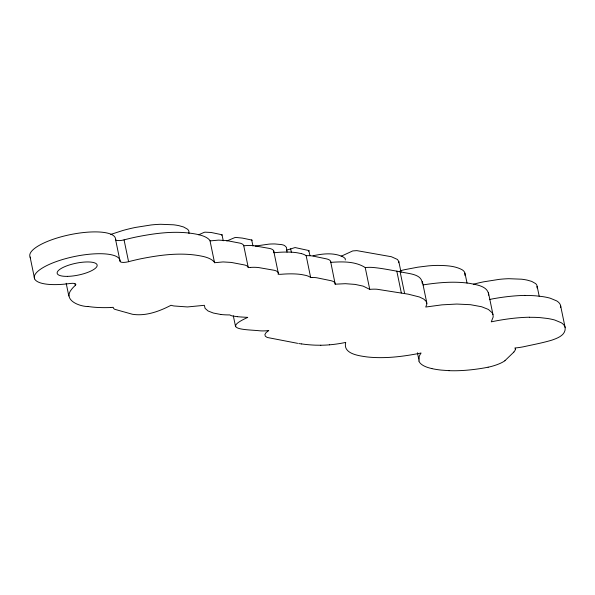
<?xml version="1.0" encoding="UTF-8"?>
<svg xmlns="http://www.w3.org/2000/svg" width="595" height="595" viewBox="0 0 595 595"><rect width="100%" height="100%" fill="white"/><g stroke="black" fill="none" stroke-linecap="round" stroke-linejoin="round"><path stroke-width="0.89" d="M88.082 306.559C79.217 306.492 62.817 300.051 71.482 289.453A75.149 22.223 -11.7 0 1 75.282 285.459L75.007 284.098M419.044 360.957L419.178 356.561A77.923 23.041 -11.7 0 1 421.074 353.028C403.321 356.539 385.077 358.904 366.989 356.933C359.179 355.788 342.861 353.995 345.665 342.594M560.706 307.459L560.691 306.209A63.241 18.698 -11.7 0 0 556.66 300.884L550.189 298.199A80.6 23.837 -11.7 0 0 542.759 296.637L535.812 295.834A73.2 21.651 -11.7 0 0 529.729 295.514L524.857 295.484M488.666 295.18C488.369 286.15 476.64 284.834 469.797 283.391C454.275 281.085 438.463 282.499 423.045 284.908M398.665 262.752L398.821 261.599L397.49 259.48L391.369 256.728L356.844 250.629L352.746 250.926L341.128 256.252M465.03 275.589L464.68 272.391A49.549 14.652 -11.7 0 0 462.129 269.758C454.796 265.779 446.086 265.563 437.935 265.4A49.526 14.644 -11.7 0 0 428.4 265.876L417.935 267.162L404.503 269.714A53.245 15.745 -11.7 0 0 400.197 270.747M188.957 233.515L188.868 231.18A43.799 12.956 -11.7 0 0 187.47 229.172L183.595 226.985L179.162 225.721A65.74 19.442 -11.7 0 0 173.539 224.798L160.71 224.285A47.117 13.93 -11.7 0 0 151.123 224.962L135.489 227.431A52.672 15.574 -11.7 0 0 122.86 230.488L110.782 234.408M537.069 287.928L536.973 285.593A43.799 12.956 -11.7 0 0 535.582 283.577L531.699 281.39L527.274 280.133A65.74 19.442 -11.7 0 0 521.644 279.204L508.814 278.698A47.117 13.93 -11.7 0 0 499.227 279.367L483.601 281.837A52.672 15.574 -11.7 0 0 473.449 284.217M529.483 317.217A69.927 20.676 -11.7 0 0 491.277 321.843L493.181 316.994L493.032 314.777L492.124 312.739L488.383 309.437L481.615 306.745L470.496 304.7L456.789 304.045L441.869 304.863L425.745 307.027L426.89 304.015L426.221 301.434L423.744 299.077L419.386 296.979L408.274 294.175L377.022 289.244A29.348 8.68 -11.7 0 0 376.538 289.215A22.446 6.634 -11.7 0 0 370.893 289.274L369.74 289.363L363.143 286.128L355.156 284.41L345.39 283.689L335.186 284.187L330.694 261.822M330.664 262.373C342.14 261.555 355.096 261.131 365.218 267.549L369.74 289.363M335.186 284.187L335.208 283.592A22.417 6.627 -11.7 0 0 331.17 280.736L316.726 277.768A20.542 6.076 -11.7 0 0 312.048 277.463M422.175 283.227C421.84 273.588 407.887 273.826 400.799 271.848C391.384 270.301 382.02 268.233 372.5 267.43A29.348 8.68 -11.7 0 0 372.016 267.4A22.446 6.634 -11.7 0 0 366.371 267.453L365.218 267.549M273.574 252.563L273.611 252.481A21.457 6.344 -11.7 0 0 270.636 248.725L270.472 248.665A35.112 10.383 -11.7 0 0 269.87 248.502L254.028 245.735A39.835 11.781 -11.7 0 0 252.064 245.571A22.417 6.627 -11.7 0 0 245.876 245.609A21.301 6.3 -11.7 0 0 243.757 245.802A21.606 6.389 -11.7 0 0 241.265 243.541A24.291 7.185 -11.7 0 0 240.209 243.191L227.454 240.744A68.261 20.185 -11.7 0 0 226.249 240.581L218.536 240.12L210.042 240.908L214.557 262.722L223.058 261.934L230.763 262.395A68.261 20.185 -11.7 0 1 231.976 262.559L244.724 265.006A24.291 7.185 -11.7 0 1 245.795 265.355A21.606 6.389 -11.7 0 1 248.279 267.609M513.857 352.069L504.887 360.719M221.704 235.248L221.987 234.98A2.194 0.647 -11.7 0 0 222.032 234.757L211.121 232.466L205 232.162A2.179 0.647 -11.7 0 0 204.122 232.385L198.648 234.787M251.745 240.633L252.02 240.38A2.053 0.61 -11.7 0 0 252.049 240.105L242.41 238.097L235.821 237.427A2.499 0.736 -11.7 0 0 234.809 237.598L226.784 240.997M308.485 251.202L308.924 250.815A2.298 0.684 -11.7 0 0 308.939 250.569L295.075 247.557L286.515 250.19M345.264 259.993L345.338 258.855A43.115 12.748 -11.7 0 0 341.865 256.304C332.412 252.362 321.664 253.849 312.204 255.954A20.542 6.076 -11.7 0 0 307.533 255.649L306.157 255.679L310.649 277.501L312.048 277.463M268.747 330.56L266.047 332.62L264.887 334.561L265.325 336.205L267.2 337.462L297.619 343.337M488.116 367.175L485.394 367.725A32.286 9.55 -11.7 0 1 484.032 367.978A65.428 19.345 -11.7 0 1 448.994 370.655M255.233 246.07L269.089 244.114A29.363 8.68 -11.7 0 1 275.031 243.965L281.457 244.582A21.74 6.426 -11.7 0 1 284.603 245.549L286.485 247.416L287.028 252.191M273.998 252.749L276.348 252.518A49.854 14.741 -11.7 0 1 297.031 252.749L301.539 253.634M110.804 307.466L113.229 307.332A20.862 6.166 -11.7 0 0 114.656 309.266L123.745 311.854M320.802 345.241L315.573 345.174A103.292 30.546 -11.7 0 1 301.717 343.932M529.371 317.299L534.243 317.336A73.2 21.651 -11.7 0 1 540.334 317.648L547.288 318.451A80.6 23.837 -11.7 0 1 554.711 320.013L561.182 322.698A63.241 18.698 -11.7 0 1 565.213 328.024C565.518 335.297 557.56 338.146 551.863 340.139C542.558 342.921 532.986 344.683 523.511 346.766A30.739 9.089 -11.7 0 1 521.689 347.108A22.491 6.649 -11.7 0 1 514.883 347.986A21.859 6.463 -11.7 0 1 515.307 349.391M448.987 370.663L441.178 370.09A89.406 26.44 -11.7 0 1 433.391 368.922L431.829 368.588M247.17 317.351L247.773 317.38C220.076 329.905 246.821 329.489 258.803 330.701A23.183 6.857 -11.7 0 0 261.54 330.902L262.648 330.917A20.736 6.129 -11.7 0 0 268.68 330.575M247.029 317.343L241.347 317.009M240.811 316.971L237.844 316.741M237.613 316.719L232.273 315.945A20.2 5.972 -11.7 0 1 229.863 314.919A45.004 13.306 -11.7 0 1 220.775 314.465M220.767 314.472L213.352 313.037L208.101 310.992L205.074 308.344L204.368 305.317L187.41 306.946L173.904 305.964A44.171 13.06 -11.7 0 1 171.01 305.28C159.512 311.267 146.02 316.347 132.64 314.301A14.823 4.381 -11.7 0 1 132.008 314.145L124.355 311.996M301.658 343.962L298.735 343.523M313.022 256.088L326.677 258.914A22.417 6.627 -11.7 0 1 330.768 261.763M199.124 234.757C178.426 230.079 156.931 232.876 136.381 236.959A72.597 21.472 -11.7 0 0 124.058 239.874A6.999 2.068 -11.7 0 1 115.542 239.406A43.725 12.934 -11.7 0 0 68.603 234.988A43.725 12.934 -11.7 0 0 30.59 257.873M308.798 250.436L309.965 255.731M560.579 305.607L565.101 327.421M537.151 286.336L539.211 296.295M488.436 292.695L492.957 314.51M464.97 273.135L467.038 283.101M422.361 281.465L426.875 303.279M398.821 261.599L401.052 272.354M417.422 352.776L418.739 359.142M400.108 271.737L404.622 293.551M396.813 271.142L401.328 292.956M290.65 248.822L291.372 252.31M273.648 250.726L278.341 273.38M251.692 239.897L252.957 246.003M243.757 245.802L248.271 267.616A21.301 6.3 -11.7 0 1 250.391 267.423M221.995 234.69L223.259 240.789M233.322 315.826L235.583 326.729M124.058 239.874L128.579 261.688A72.597 21.472 -11.7 0 1 140.896 258.773C161.453 254.69 182.948 251.893 203.639 256.571A66.558 19.68 -11.7 0 1 214.676 262.692M115.542 239.406L120.056 261.227A6.999 2.068 -11.7 0 0 128.579 261.688M66.186 283.279L68.827 296.005M30.107 257.062L34.622 278.877M120.056 261.227A43.725 12.934 -11.7 0 0 79.804 255.515A43.725 12.934 -11.7 0 0 34.54 275.708A43.725 12.934 -11.7 0 0 70.143 283.488A6.999 2.068 -11.7 0 1 75.29 285.459M110.73 307.526A75.119 22.216 -11.7 0 1 88.201 306.507M345.732 342.423A42.572 12.592 -11.7 0 1 329.347 344.832M329.34 344.84A49.363 14.6 -11.7 0 1 320.802 345.234M431.873 368.573A68.023 20.111 -11.7 0 1 418.835 361.001M504.977 360.719A22.431 6.634 -11.7 0 1 488.131 367.227M515.426 349.369A32.718 9.676 -11.7 0 1 513.783 352.069M489.343 299.501A69.927 20.676 -11.7 0 1 524.969 295.403M301.546 253.634A41.167 12.175 -11.7 0 1 306.127 255.686M310.642 277.501A41.167 12.175 -11.7 0 0 306.068 275.448L301.576 274.555A49.854 14.741 -11.7 0 0 280.892 274.302L278.125 274.295A21.457 6.344 -11.7 0 0 275.15 270.539L275.016 270.487A35.112 10.383 -11.7 0 0 274.392 270.316L258.55 267.549A39.835 11.781 -11.7 0 0 256.586 267.386A22.417 6.627 -11.7 0 0 250.391 267.423M199.065 234.78A66.558 19.68 -11.7 0 1 210.161 240.878M67.376 276.37A20.409 6.032 -11.7 0 0 97.178 265.318A20.409 6.032 -11.7 0 0 66.93 265.801A20.409 6.032 -11.7 0 0 67.376 276.37"/></g></svg>
